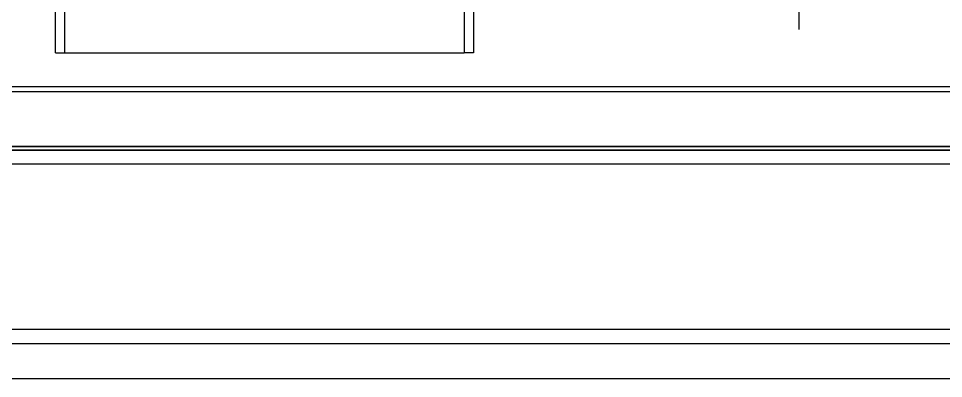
# Model space of a CAD drawing. Extents: x 0 to 210250, y -124674 to 148500.
# Drawn here: x 181793 to 182390, y -114953 to -114721 of the extents above; entities that cross this region are included whole.
import ezdxf

# ---------------------------------------------------------------- set-up
doc = ezdxf.new("R2010")
doc.units = 0
doc.header["$LTSCALE"] = 400
doc.linetypes.add('CENTER', pattern=[23, 20, -1, 1, -1])
doc.linetypes.add('HIDDEN', pattern=[9.525, 6.35, -3.175])
doc.layers.get('0').update_dxf_attribs({"linetype": 'CONTINUOUS'})
for name, color, linetype in [('CV', 92, 'CONTINUOUS'), ('GZ_3', 8, 'HIDDEN'), ('GZ_4', 4, 'CENTER'), ('GZ_Qoo06', 6, 'CONTINUOUS'), ('SS400-PL2.3', 111, 'CONTINUOUS'), ('SS400H-125x125x6.5x9', 220, 'CONTINUOUS')]:
    doc.layers.add(name, color=color, linetype=linetype)

# ---------------------------------------------------------------- blocks, each defined once
blk = doc.blocks.new('A$C1DDB78D6')
at = {"layer": 'SS400H-125x125x6.5x9', "color": 0}
for points in [[(-62.5, -1500), (-53.5, -1500), (-53.5, 1500), (-62.5, 1500)], [(53.5, -1500), (62.5, -1500), (62.5, 1500), (53.5, 1500)]]:
    blk.add_lwpolyline(points, close=True, dxfattribs=at)
blk = doc.blocks.new('A$C6FBA3990F')
at = {"layer": 'SS400-PL2.3', "color": 0}
blk.add_lwpolyline([(5, 125), (5, 127.3), (2995, 127.3), (2995, 125)], close=True, dxfattribs=at)
at = {"xscale": -1, "rotation": 270}
blk.add_blockref('A$C1DDB78D6', (1500, 62.5), dxfattribs=at)
blk = doc.blocks.new('A$C35AF0223-N01-A')
for p, q in [((-126, 0), (126, 0)), ((-135, -50), (-135, -9)), ((-129, -16), (-119, -6)), ((-129, -50), (-129, -9)), ((-126, -6), (126, -6)), ((119, -6), (129, -16)), ((129, -9), (129, -50)), ((135, -9), (135, -50)), ((-135, -50), (-129, -50)), ((-129, -50), (129, -50)), ((135, -50), (129, -50))]:
    blk.add_line(p, q)
for centre, radius, start, end in [((-126, -9), 9, 90, 180), ((126, -9), 9, 0, 90), ((-126, -9), 3, 90, 180), ((126, -9), 3, 0, 90)]:
    blk.add_arc(centre, radius, start, end)
at = {"layer": 'GZ_3'}
for p, q in [((-48, -6), (-48, 0)), ((-46.5, -6), (-46.5, 0)), ((-39.5, -6), (-39.5, 0)), ((-38, -6), (-38, 0)), ((92, -6), (92, 0)), ((93.5, -6), (93.5, 0)), ((100.5, -6), (100.5, 0)), ((102, -6), (102, 0))]:
    blk.add_line(p, q, dxfattribs=at)
at = {"layer": 'GZ_4'}
for p, q in [((-43, -13.5), (-43, 7.5)), ((97, -13.5), (97, 7.5))]:
    blk.add_line(p, q, dxfattribs=at)
blk = doc.blocks.new('SCR1-64560521')
blk.add_circle((0, 0), 2.5)
at = {"layer": 'GZ_3'}
blk.add_arc((0, 0), 3, 255, 195, dxfattribs=at)
at = {"layer": 'GZ_4'}
for p, q in [((-3.6, 0), (3.6, 0)), ((0, 3.6), (0, -3.6))]:
    blk.add_line(p, q, dxfattribs=at)
blk = doc.blocks.new('M12')
blk.add_circle((0, 0), 4.25)
at = {"layer": 'GZ_3'}
blk.add_circle((0, 0), 6, dxfattribs=at)
at = {"layer": 'GZ_4'}
for p, q in [((0, 11.73), (0, -11.73)), ((-11.73, 0), (11.73, 0))]:
    blk.add_line(p, q, dxfattribs=at)
blk = doc.blocks.new('A$C07DD52F4-AA')
for p, q in [((-235, 150), (-235, 310)), ((-235, 310), (235, 310)), ((235, 150), (235, 310)), ((-235, 150), (-120, -38)), ((235, 150), (120, -38)), ((-120, -38), (120, -38))]:
    blk.add_line(p, q)
for centre, radius in [((-130, 121), 12.5), ((130, 121), 12.5), ((0, 32), 25)]:
    blk.add_circle(centre, radius)
at = {"layer": 'GZ_4'}
for p, q in [((0, 328.88), (0, -89.31)), ((-130, 136), (-130, 106)), ((130, 136), (130, 106)), ((-145, 121), (-115, 121)), ((115, 121), (145, 121)), ((-40, 32), (40, 32))]:
    blk.add_line(p, q, dxfattribs=at)
for name, p in [('SCR1-64560521', (-145, 98.5)), ('SCR1-64560521', (-115, 98.5)), ('SCR1-64560521', (115, 98.5)), ('SCR1-64560521', (145, 98.5)), ('M12', (-46, 78)), ('M12', (46, 78)), ('M12', (-46, -14)), ('M12', (46, -14))]:
    blk.add_blockref(name, p)
blk = doc.blocks.new('A$C158526256-2')
blk.add_blockref('A$C07DD52F4-AA', (13141.93, -15475.01))
blk = doc.blocks.new('A$C02CA72C9B01-2F')
blk.add_line((51, 4), (1221, 4))
at = {"layer": 'GZ_3'}
blk.add_line((51, 7.2), (1221, 7.2), dxfattribs=at)
blk.add_blockref('A$C158526256-2', (-12210.93, 15608.51))
blk.add_blockref('A$C35AF0223-N01-A', (586, 79), dxfattribs=at)
blk = doc.blocks.new('A$C1B6760474-2')
blk.add_blockref('A$C02CA72C9B01-2F', (315, -287.5))
blk = doc.blocks.new('A$C1B676043274-2')
blk.add_blockref('A$C1B6760474-2', (-316, 319))
at = {"layer": 'GZ_Qoo06', "xscale": -1}
blk.add_blockref('A$C6FBA3990F', (2860, -127.3), dxfattribs=at)

msp = doc.modelspace()

# ---------------------------------------------------------------- linework, layer by layer
msp.add_lwpolyline([(181426.643, -114953.335), (184226.643, -114953.335), (184226.643, -114803.335), (181426.643, -114803.335)], close=True)
at = {"layer": 'CV'}
msp.add_lwpolyline([(184226.643, -114303.335), (181426.643, -114303.335), (181426.643, -114803.335), (184226.643, -114803.335)], close=True, dxfattribs=at)

# ---------------------------------------------------------------- block references
msp.add_blockref('A$C1B676043274-2', (181366.643, -114803.335))

doc.saveas('drawing.dxf')
